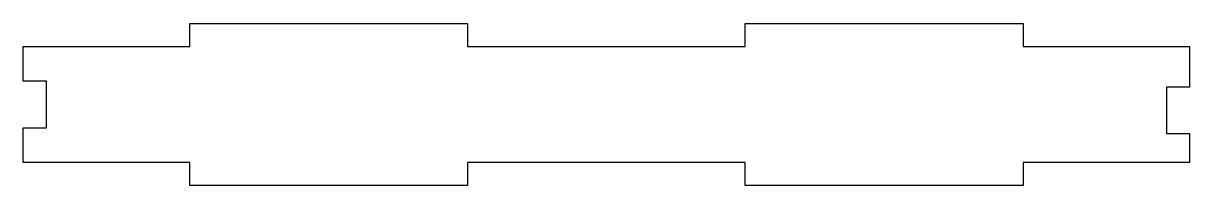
# Model space of a CAD drawing. Header units: millimetres. Extents: x 38 to 164, y -12 to 5.
import ezdxf

# ---------------------------------------------------------------- set-up
doc = ezdxf.new("R2010")
doc.units = ezdxf.units.MM
doc.layers.get('0').update_dxf_attribs({"linetype": 'CONTINUOUS'})

msp = doc.modelspace()

# ---------------------------------------------------------------- linework, layer by layer
msp.add_lwpolyline([(40.89, -1.24), (38.39, -1.24), (38.39, 2.51), (56.39, 2.51), (56.39, 5.01), (86.39, 5.01), (86.39, 2.51), (116.39, 2.51), (116.39, 5.01), (146.39, 5.01), (146.39, 2.51), (164.39, 2.51), (164.39, -1.87), (161.89, -1.87), (161.89, -6.87), (164.39, -6.87), (164.39, -9.99), (146.39, -9.99), (146.39, -12.49), (116.39, -12.49), (116.39, -9.99), (86.39, -9.99), (86.39, -12.49), (56.39, -12.49), (56.39, -9.99), (38.39, -9.99), (38.39, -6.24), (40.89, -6.24)], close=True)

doc.saveas('drawing.dxf')
